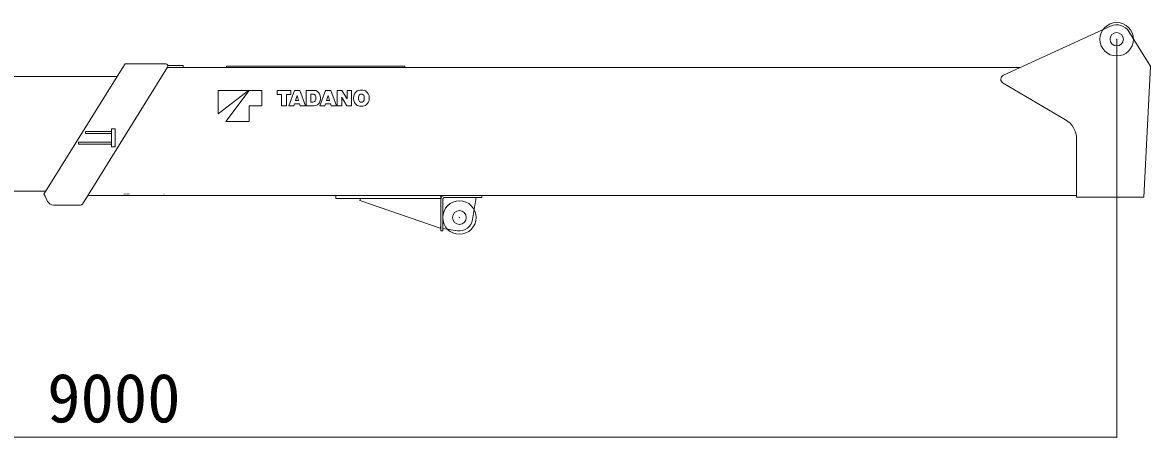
# Model space of a CAD drawing. Units: millimetres, scale not verified. Extents: x -42060 to 41922, y -35725 to 35822.
# Drawn here: x 3277 to 8339, y -6840 to -4978 of the extents above; entities that cross this region are included whole.
import ezdxf
from ezdxf.enums import TextEntityAlignment as Align

# ---------------------------------------------------------------- set-up
doc = ezdxf.new("R2010")
doc.units = ezdxf.units.MM
doc.header["$LTSCALE"] = 300
doc.header["$PDMODE"] = 32
doc.header["$PDSIZE"] = 150
doc.layers.add('0-0_0', color=7, linetype='Continuous', lineweight=18)
doc.styles.add('ＭＳ ゴシック', font='')
doc.styles.get('ＭＳ ゴシック').set_extended_font_data('MS Gothic')

# ---------------------------------------------------------------- blocks, each defined once
blk = doc.blocks.new('_OPEN30')
at = {"layer": '0-0_0'}
blk.add_line((0, 0), (-1, 0), dxfattribs=at)
blk.add_lwpolyline([(-1, 0.3), (0, 0), (-1, -0.3)], dxfattribs=at)

msp = doc.modelspace()

# ---------------------------------------------------------------- linework, layer by layer
at = {"layer": '0-0_0'}
for p, q in [((8160.6, -4994.3), (7679.4, -5215.2)), ((8187.7, -5053.9), (8187.7, -6840.4)), ((8242.9, -5019.1), (8326.2, -5153)), ((3373, -5748.5), (3724.7, -5183.9)), ((3545.7, -5793.2), (3928.2, -5179.2)), ((3747.7, -5163.9), (3759.5, -5163.9)), ((3919.7, -5163.9), (3759.5, -5163.9)), ((7755.2, -5180.4), (3927.4, -5180.4)), ((3929.2, -5170.9), (3992.8, -5170.9)), ((3997.7, -5170.9), (3992.8, -5170.9)), ((3997.7, -5179.9), (3997.7, -5170.9)), ((4192.7, -5173.4), (4992.7, -5173.4)), ((4192.7, -5173.4), (4192.7, -5180.4)), ((4992.7, -5173.4), (4992.7, -5180.4)), ((3701.6, -5220.9), (1846.9, -5220.9)), ((7677.6, -5250.7), (7958.1, -5414.5)), ((4154.3, -5387.7), (4290.7, -5282.7)), ((4154.3, -5282.7), (4290.7, -5282.7)), ((4154.3, -5282.7), (4154.3, -5387.7)), ((4189.3, -5422.6), (4294.2, -5282.7)), ((4294.2, -5282.7), (4350.2, -5282.7)), ((4350.2, -5282.7), (4350.2, -5352.7)), ((4420.2, -5282.7), (4481.4, -5282.7)), ((4420.2, -5282.7), (4420.2, -5301.7)), ((4420.2, -5301.7), (4439.7, -5301.7)), ((4439.7, -5301.7), (4439.7, -5352.7)), ((4461.9, -5301.7), (4481.4, -5301.7)), ((4461.9, -5301.7), (4461.9, -5352.7)), ((4497.2, -5282.7), (4471.9, -5352.7)), ((4481.4, -5282.7), (4481.4, -5301.7)), ((4497.2, -5282.7), (4521.1, -5282.7)), ((4507.7, -5310.8), (4502.5, -5327.7)), ((4508.9, -5305.2), (4509.4, -5305.2)), ((4510.7, -5310.7), (4515.9, -5327.7)), ((4521.1, -5282.7), (4546.5, -5352.7)), ((4550.2, -5282.7), (4550.2, -5352.7)), ((4550.2, -5282.7), (4585.1, -5282.7)), ((4570.9, -5299.9), (4580, -5299.9)), ((4570.9, -5299.9), (4570.9, -5335.1)), ((4611, -5352.7), (4636.3, -5282.7)), ((4636.3, -5282.7), (4660.3, -5282.7)), ((4646.8, -5310.9), (4641.6, -5327.7)), ((4648, -5305.2), (4648.5, -5305.2)), ((4649.8, -5310.7), (4655, -5327.7)), ((4660.3, -5282.7), (4685.6, -5352.7)), ((4689.3, -5282.7), (4689.3, -5352.7)), ((4689.3, -5282.7), (4710, -5282.7)), ((4709, -5314), (4709.4, -5314)), ((4710, -5282.7), (4730.6, -5316.2)), ((4733.6, -5282.7), (4753.6, -5282.7)), ((4733.6, -5282.7), (4733.6, -5315.9)), ((4753.6, -5282.7), (4753.6, -5352.7)), ((4294.2, -5352.7), (4294.2, -5422.6)), ((4294.2, -5352.7), (4350.2, -5352.7)), ((4439.7, -5352.7), (4461.9, -5352.7)), ((4471.9, -5352.7), (4494.8, -5352.7)), ((4497.9, -5342.5), (4494.8, -5352.7)), ((4497.9, -5342.5), (4520.5, -5342.5)), ((4502.5, -5327.7), (4515.9, -5327.7)), ((4520.5, -5342.5), (4523.6, -5352.7)), ((4523.6, -5352.7), (4546.5, -5352.7)), ((4550.2, -5352.7), (4583.5, -5352.7)), ((4570.9, -5335.1), (4579.9, -5335.1)), ((4611, -5352.7), (4633.9, -5352.7)), ((4637, -5342.5), (4633.9, -5352.7)), ((4637, -5342.5), (4659.6, -5342.5)), ((4641.6, -5327.7), (4655, -5327.7)), ((4659.6, -5342.5), (4662.7, -5352.7)), ((4662.7, -5352.7), (4685.6, -5352.7)), ((4689.3, -5352.7), (4709.3, -5352.7)), ((4709.3, -5319.3), (4709.3, -5352.7)), ((4712.2, -5319), (4732.9, -5352.7)), ((4732.9, -5352.7), (4753.6, -5352.7)), ((4733.5, -5321.4), (4733.9, -5321.4)), ((3559, -5466.9), (3676.7, -5466.9)), ((3676.7, -5455.9), (3676.7, -5535.9)), ((3692.7, -5455.9), (3676.7, -5455.9)), ((3692.7, -5455.9), (3692.7, -5535.9)), ((4189.3, -5422.6), (4294.2, -5422.6)), ((3528.7, -5515.9), (3676.7, -5515.9)), ((8007.7, -5500.8), (8007.7, -5761.4)), ((3692.7, -5535.9), (3676.7, -5535.9)), ((3381.4, -5734.9), (1527, -5734.9)), ((3373, -5748.5), (3377.7, -5757.9)), ((3377.7, -5757.9), (3383, -5768.4)), ((3383, -5768.4), (3389.4, -5781.3)), ((8007.7, -5753.9), (3570.1, -5753.9)), ((3739.7, -5747.9), (3739.7, -5747.7)), ((3744.5, -5747.9), (3744.4, -5747.7)), ((3747.7, -5747.9), (3747.7, -5747.7)), ((3751, -5747.9), (3751, -5747.7)), ((3755.7, -5747.9), (3755.7, -5747.7)), ((3910.7, -5747.9), (3910.7, -5747.7)), ((4683.7, -5753.9), (4683.7, -5767.9)), ((4793.7, -5767.9), (4792, -5772.7)), ((5153.7, -5767.9), (5153.7, -5772.9)), ((5297, -5862.7), (5312.7, -5762.9)), ((5337.7, -5753.9), (5337.7, -5762.9)), ((8007.7, -5761.4), (8295.7, -5761.4)), ((8309.7, -5761.4), (8295.7, -5761.4)), ((3416.3, -5797.9), (3537.2, -5797.9)), ((4792, -5772.7), (4790.8, -5776.4)), ((5153.7, -5777.9), (5153.7, -5772.9)), ((5153.7, -5912.9), (5153.7, -5794.4)), ((5162.7, -5912.9), (5162.7, -5772.9)), ((5162.7, -5912.9), (5153.7, -5912.9)), ((5228.9, -5912.7), (5162.7, -5902.9)), ((8185, -6839.4), (-809.8, -6839.4))]:
    msp.add_line(p, q, dxfattribs=at)
for points in [[(8309.7, -5761.4), (8339.2, -5173.8), (8326.2, -5153)], [(3747.7, -5163.9), (3737.1, -5163.9), (3724.7, -5183.9)], [(3528.7, -5515.9), (3528.7, -5524.9), (3676.7, -5524.9)], [(3558.7, -5467.3), (3558.7, -5475.9), (3676.7, -5475.9)], [(5153.7, -5753.9), (5153.7, -5767.9), (4683.7, -5767.9)], [(5172.7, -5762.9), (5247.7, -5762.9), (5337.7, -5762.9)], [(5153.7, -5892.9), (5152.9, -5895.3), (5150.8, -5901.4), (4790.8, -5776.4)], [(5153.7, -5777.9), (5153.7, -5780.4), (5153.7, -5794.4)]]:
    msp.add_lwpolyline(points, dxfattribs=at)
for centre, radius in [((8187.7, -5053.4), 30), ((5237.7, -5853.4), 31)]:
    msp.add_circle(centre, radius, dxfattribs=at)
for centre, radius, start, end in [((8187.7, -5053.4), 65, 31.8908, 114.6565), ((3919.7, -5173.9), 10, 328.0759, 90), ((7687.7, -5233.4), 20, 114.6565, 239.7203), ((4472.6, -5299.9), 36.7, 342.7031, 351.7387), ((4545.8, -5299.9), 36.7, 188.2613, 197.133), ((4580, -5312.2), 12.3, 22.213, 90), ((4585.1, -5310.1), 27.4, 23.9326, 90), ((4566.7, -5317.7), 26.7, 340.2753, 22.213), ((4568.1, -5317.7), 46.1, 341.626, 23.9326), ((4611.7, -5299.9), 36.7, 342.648, 351.7387), ((4684.9, -5299.9), 36.7, 188.2613, 197.133), ((4664.3, -5319.3), 45, 0, 6.7298), ((4771.6, -5282.7), 69.6, 206.7229, 211.4737), ((4804.3, -5317.7), 42.2, 152.9385, 207.0618), ((4794.3, -5312.6), 30.9, 107.2631, 152.9385), ((4819.9, -5317.7), 35.5, 165.1324, 194.5082), ((4797.6, -5323.3), 42.2, 72.7358, 107.2631), ((4797.6, -5311.8), 12.4, 14.1762, 164.7995), ((4775.3, -5317.7), 35.5, 345.1314, 14.5091), ((4800.9, -5312.6), 30.9, 27.0615, 72.7358), ((4790.9, -5317.7), 42.2, 332.9382, 27.0615), ((4579.9, -5322.4), 12.7, 270, 340.2753), ((4583.5, -5322.8), 29.9, 270, 341.626), ((4671.3, -5352.7), 69.6, 26.7229, 31.5782), ((4778.6, -5316.1), 45, 179.7707, 186.7298), ((4794.3, -5322.8), 30.9, 207.0618, 252.737), ((4797.6, -5312), 42.2, 252.737, 287.264), ((4797.6, -5323.5), 12.4, 194.1736, 344.7968), ((4800.9, -5322.8), 30.9, 287.264, 332.9382), ((7907.7, -5500.8), 100, 0, 59.7204), ((3731.5, -5741.7), 6.2, 270, 283.9686), ((5172.7, -5772.9), 19, 90.0501, 180), ((5172.7, -5772.9), 10, 90, 180), ((3416.3, -5767.9), 30, 206.5651, 270), ((3537.2, -5787.9), 10, 270, 328.0759), ((5237.7, -5853.4), 60, 261.536, 351.0457)]:
    msp.add_arc(centre, radius, start, end, dxfattribs=at)
for p in [(8187.7, -5053.4), (5237.7, -5853.4)]:
    msp.add_point(p, dxfattribs=at)

# ---------------------------------------------------------------- block references
at = {"layer": '0-0_0', "xscale": 2.77, "yscale": 2.77}
msp.add_blockref('_OPEN30', (8187.7, -6839.4), dxfattribs=at)

# ---------------------------------------------------------------- texts
at = {"layer": '0-0_0', "style": 'ＭＳ ゴシック'}
msp.add_text('9000', height=219.9, dxfattribs=at).set_placement((3387.6, -6838.9), align=Align.BOTTOM_LEFT)

doc.saveas('drawing.dxf')
